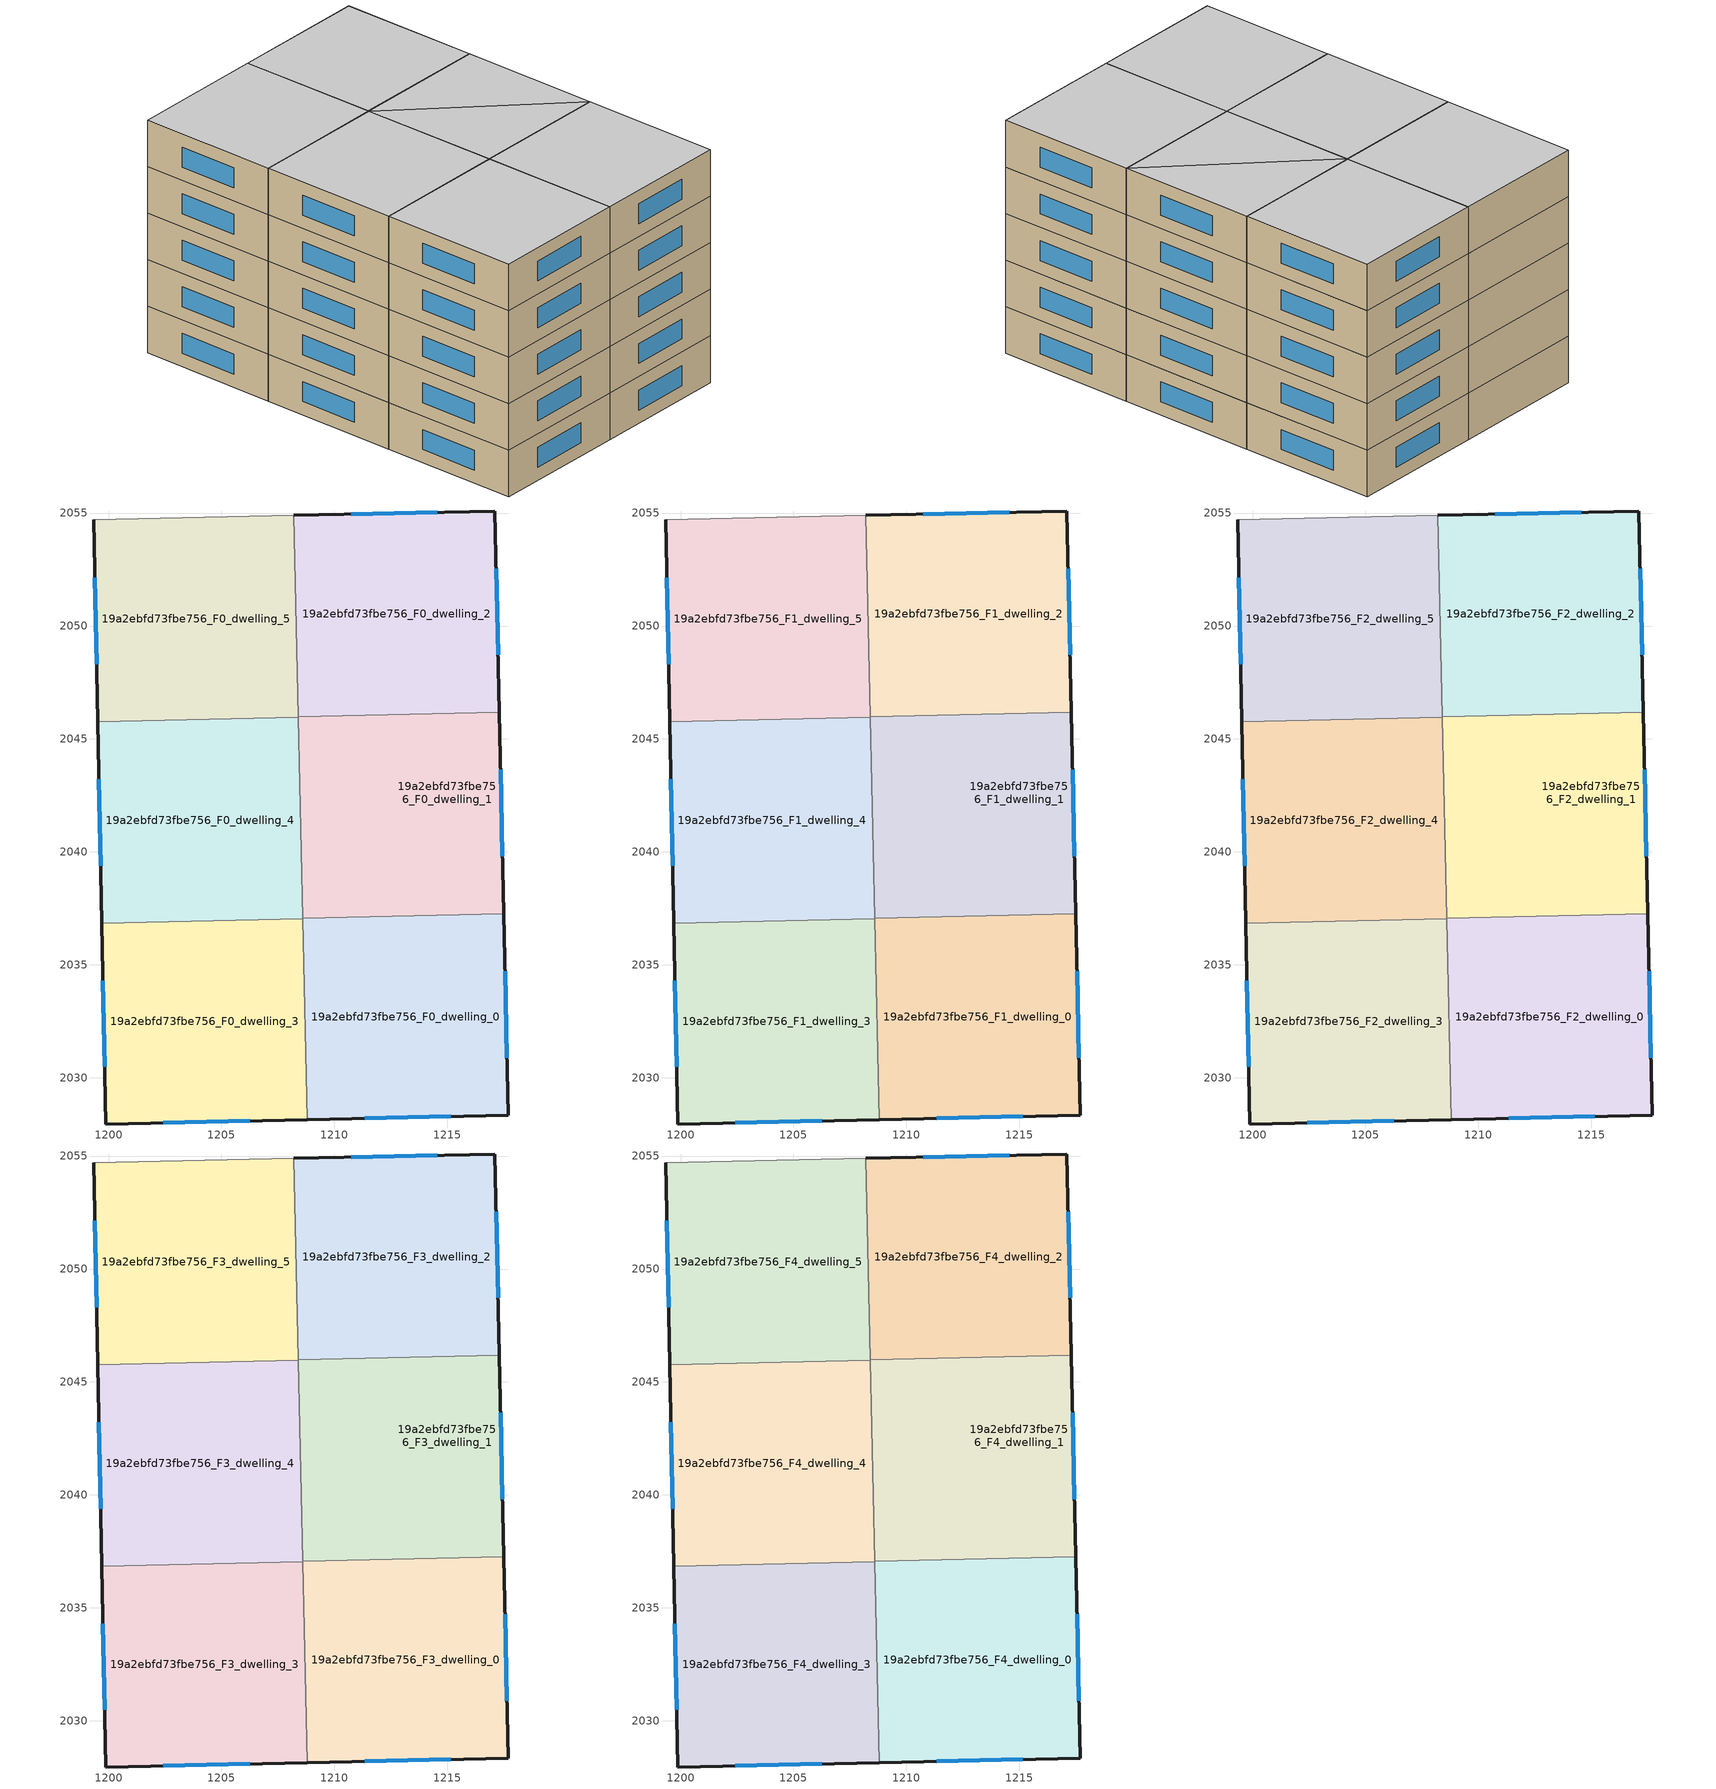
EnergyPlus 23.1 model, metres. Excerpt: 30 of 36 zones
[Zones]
19a2ebfd73fbe756_F0_dwelling_0
 floor ground (EU_floor_Construction): 1217.49,2037.27 1217.69,2028.35 1208.8,2028.16 1208.6,2037.07 z0
 wall outside (EU_wall_Construction): 1208.8,2028.16 1217.69,2028.35 1217.49,2037.27 z0:3
 wall to 19a2ebfd73fbe756_F0_dwelling_1 (EU_wall_Construction): 1217.49,2037.27 1208.6,2037.07 z0:3
 wall to 19a2ebfd73fbe756_F0_dwelling_3 (EU_wall_Construction): 1208.6,2037.05 1208.8,2028.16 z0:3
 wall to 19a2ebfd73fbe756_F0_dwelling_4 (EU_wall_Construction): 1208.6,2037.07 1208.6,2037.05 z0:3
 window (EU_Window_Construction): 1217.64,2030.9 1217.55,2034.72 / 1211.34,2028.21 1215.15,2028.3 z0.86:2.14
19a2ebfd73fbe756_F0_dwelling_1
 floor ground (EU_floor_Construction): 1217.49,2037.27 1208.6,2037.07 1208.41,2045.96 z0; 1217.3,2046.18 1217.49,2037.27 1208.41,2045.96 1208.41,2045.98 z0
 wall outside (EU_wall_Construction): 1217.49,2037.27 1217.3,2046.18 z0:3
 wall to 19a2ebfd73fbe756_F0_dwelling_2 (EU_wall_Construction): 1217.3,2046.18 1208.4,2045.98 z0:3
 wall to 19a2ebfd73fbe756_F0_dwelling_4 (EU_wall_Construction): 1208.41,2045.96 1208.6,2037.07 z0:3
 wall to 19a2ebfd73fbe756_F0_dwelling_5 (EU_wall_Construction): 1208.41,2045.98 1208.41,2045.96 z0:3
 window (EU_Window_Construction): 1217.44,2039.81 1217.35,2043.63 z0.86:2.14
19a2ebfd73fbe756_F0_dwelling_2
 floor ground (EU_floor_Construction): 1217.1,2055.09 1217.3,2046.18 1208.41,2045.98 1208.21,2054.89 z0
 wall outside (EU_wall_Construction): 1217.3,2046.18 1217.1,2055.09 1208.21,2054.89 z0:3
 wall to 19a2ebfd73fbe756_F0_dwelling_5 (EU_wall_Construction): 1208.21,2054.89 1208.41,2045.98 z0:3
 window (EU_Window_Construction): 1214.56,2055.03 1210.75,2054.95 / 1217.24,2048.72 1217.15,2052.54 z0.86:2.14
19a2ebfd73fbe756_F0_dwelling_3
 floor ground (EU_floor_Construction): 1208.6,2037.05 1208.8,2028.16 1199.88,2027.96 1199.7,2036.85 z0
 wall outside (EU_wall_Construction): 1199.7,2036.85 1199.88,2027.96 1208.8,2028.16 z0:3
 wall to 19a2ebfd73fbe756_F0_dwelling_4 (EU_wall_Construction): 1208.6,2037.05 1199.7,2036.85 z0:3
 window (EU_Window_Construction): 1202.43,2028.01 1206.25,2028.1 / 1199.75,2034.31 1199.83,2030.5 z0.86:2.14
19a2ebfd73fbe756_F0_dwelling_4
 floor ground (EU_floor_Construction): 1208.41,2045.96 1208.6,2037.05 1199.7,2036.85 1199.52,2045.76 z0
 wall outside (EU_wall_Construction): 1199.52,2045.76 1199.7,2036.85 z0:3
 wall to 19a2ebfd73fbe756_F0_dwelling_5 (EU_wall_Construction): 1208.41,2045.96 1199.52,2045.76 z0:3
 window (EU_Window_Construction): 1199.57,2043.22 1199.65,2039.4 z0.86:2.14
19a2ebfd73fbe756_F0_dwelling_5
 floor ground (EU_floor_Construction): 1208.4,2045.98 1208.41,2045.96 1199.52,2045.76 z0; 1208.21,2054.89 1208.4,2045.98 1199.52,2045.76 1199.35,2054.7 z0
 wall outside (EU_wall_Construction): 1199.35,2054.7 1199.52,2045.76 z0:3
 wall adiabatic (EU_wall_Construction): 1208.21,2054.89 1199.35,2054.7 z0:3
 window (EU_Window_Construction): 1199.4,2052.14 1199.47,2048.32 z0.86:2.14
19a2ebfd73fbe756_F1_dwelling_0
 floor to 19a2ebfd73fbe756_F0_dwelling_0 (EU_floor_Construction): 1217.49,2037.27 1217.69,2028.35 1208.8,2028.16 1208.6,2037.07 z3
 wall outside (EU_wall_Construction): 1208.8,2028.16 1217.69,2028.35 1217.49,2037.27 z3:6
 wall to 19a2ebfd73fbe756_F1_dwelling_1 (EU_wall_Construction): 1217.49,2037.27 1208.6,2037.07 z3:6
 wall to 19a2ebfd73fbe756_F1_dwelling_3 (EU_wall_Construction): 1208.6,2037.05 1208.8,2028.16 z3:6
 wall to 19a2ebfd73fbe756_F1_dwelling_4 (EU_wall_Construction): 1208.6,2037.07 1208.6,2037.05 z3:6
 window (EU_Window_Construction): 1217.64,2030.9 1217.55,2034.72 / 1211.34,2028.21 1215.15,2028.3 z3.86:5.14
19a2ebfd73fbe756_F1_dwelling_1
 floor to 19a2ebfd73fbe756_F0_dwelling_1 (EU_floor_Construction): 1217.3,2046.18 1217.49,2037.27 1208.41,2045.96 z3; 1217.3,2046.18 1208.41,2045.96 1208.41,2045.98 z3; 1217.49,2037.27 1208.6,2037.07 1208.41,2045.96 z3
 wall outside (EU_wall_Construction): 1217.49,2037.27 1217.3,2046.18 z3:6
 wall to 19a2ebfd73fbe756_F1_dwelling_2 (EU_wall_Construction): 1217.3,2046.18 1208.4,2045.98 z3:6
 wall to 19a2ebfd73fbe756_F1_dwelling_4 (EU_wall_Construction): 1208.41,2045.96 1208.6,2037.07 z3:6
 wall to 19a2ebfd73fbe756_F1_dwelling_5 (EU_wall_Construction): 1208.41,2045.98 1208.41,2045.96 z3:6
 window (EU_Window_Construction): 1217.44,2039.81 1217.35,2043.63 z3.86:5.14
19a2ebfd73fbe756_F1_dwelling_2
 floor to 19a2ebfd73fbe756_F0_dwelling_2 (EU_floor_Construction): 1217.1,2055.09 1217.3,2046.18 1208.41,2045.98 1208.21,2054.89 z3
 wall outside (EU_wall_Construction): 1217.3,2046.18 1217.1,2055.09 1208.21,2054.89 z3:6
 wall to 19a2ebfd73fbe756_F1_dwelling_5 (EU_wall_Construction): 1208.21,2054.89 1208.41,2045.98 z3:6
 window (EU_Window_Construction): 1214.56,2055.03 1210.75,2054.95 / 1217.24,2048.72 1217.15,2052.54 z3.86:5.14
19a2ebfd73fbe756_F1_dwelling_3
 floor to 19a2ebfd73fbe756_F0_dwelling_3 (EU_floor_Construction): 1208.6,2037.05 1208.8,2028.16 1199.88,2027.96 1199.7,2036.85 z3
 wall outside (EU_wall_Construction): 1199.7,2036.85 1199.88,2027.96 1208.8,2028.16 z3:6
 wall to 19a2ebfd73fbe756_F1_dwelling_4 (EU_wall_Construction): 1208.6,2037.05 1199.7,2036.85 z3:6
 window (EU_Window_Construction): 1202.43,2028.01 1206.25,2028.1 / 1199.75,2034.31 1199.83,2030.5 z3.86:5.14
19a2ebfd73fbe756_F1_dwelling_4
 floor to 19a2ebfd73fbe756_F0_dwelling_4 (EU_floor_Construction): 1208.41,2045.96 1208.6,2037.05 1199.7,2036.85 1199.52,2045.76 z3
 wall outside (EU_wall_Construction): 1199.52,2045.76 1199.7,2036.85 z3:6
 wall to 19a2ebfd73fbe756_F1_dwelling_5 (EU_wall_Construction): 1208.41,2045.96 1199.52,2045.76 z3:6
 window (EU_Window_Construction): 1199.57,2043.22 1199.65,2039.4 z3.86:5.14
19a2ebfd73fbe756_F1_dwelling_5
 floor to 19a2ebfd73fbe756_F0_dwelling_5 (EU_floor_Construction): 1208.21,2054.89 1208.4,2045.98 1199.52,2045.76 1199.35,2054.7 z3; 1208.4,2045.98 1208.41,2045.96 1199.52,2045.76 z3
 wall outside (EU_wall_Construction): 1199.35,2054.7 1199.52,2045.76 z3:6
 wall adiabatic (EU_wall_Construction): 1208.21,2054.89 1199.35,2054.7 z3:6
 window (EU_Window_Construction): 1199.4,2052.14 1199.47,2048.32 z3.86:5.14
19a2ebfd73fbe756_F2_dwelling_0
 floor to 19a2ebfd73fbe756_F1_dwelling_0 (EU_floor_Construction): 1217.49,2037.27 1217.69,2028.35 1208.8,2028.16 1208.6,2037.07 z6
 wall outside (EU_wall_Construction): 1208.8,2028.16 1217.69,2028.35 1217.49,2037.27 z6:9
 wall to 19a2ebfd73fbe756_F2_dwelling_1 (EU_wall_Construction): 1217.49,2037.27 1208.6,2037.07 z6:9
 wall to 19a2ebfd73fbe756_F2_dwelling_3 (EU_wall_Construction): 1208.6,2037.05 1208.8,2028.16 z6:9
 wall to 19a2ebfd73fbe756_F2_dwelling_4 (EU_wall_Construction): 1208.6,2037.07 1208.6,2037.05 z6:9
 window (EU_Window_Construction): 1217.64,2030.9 1217.55,2034.72 / 1211.34,2028.21 1215.15,2028.3 z6.86:8.14
19a2ebfd73fbe756_F2_dwelling_1
 floor to 19a2ebfd73fbe756_F1_dwelling_1 (EU_floor_Construction): 1217.3,2046.18 1217.49,2037.27 1208.41,2045.96 z6; 1217.3,2046.18 1208.41,2045.96 1208.41,2045.98 z6; 1217.49,2037.27 1208.6,2037.07 1208.41,2045.96 z6
 wall outside (EU_wall_Construction): 1217.49,2037.27 1217.3,2046.18 z6:9
 wall to 19a2ebfd73fbe756_F2_dwelling_2 (EU_wall_Construction): 1217.3,2046.18 1208.4,2045.98 z6:9
 wall to 19a2ebfd73fbe756_F2_dwelling_4 (EU_wall_Construction): 1208.41,2045.96 1208.6,2037.07 z6:9
 wall to 19a2ebfd73fbe756_F2_dwelling_5 (EU_wall_Construction): 1208.41,2045.98 1208.41,2045.96 z6:9
 window (EU_Window_Construction): 1217.44,2039.81 1217.35,2043.63 z6.86:8.14
19a2ebfd73fbe756_F2_dwelling_2
 floor to 19a2ebfd73fbe756_F1_dwelling_2 (EU_floor_Construction): 1217.1,2055.09 1217.3,2046.18 1208.41,2045.98 1208.21,2054.89 z6
 wall outside (EU_wall_Construction): 1217.3,2046.18 1217.1,2055.09 1208.21,2054.89 z6:9
 wall to 19a2ebfd73fbe756_F2_dwelling_5 (EU_wall_Construction): 1208.21,2054.89 1208.41,2045.98 z6:9
 window (EU_Window_Construction): 1214.56,2055.03 1210.75,2054.95 / 1217.24,2048.72 1217.15,2052.54 z6.86:8.14
19a2ebfd73fbe756_F2_dwelling_3
 floor to 19a2ebfd73fbe756_F1_dwelling_3 (EU_floor_Construction): 1208.6,2037.05 1208.8,2028.16 1199.88,2027.96 1199.7,2036.85 z6
 wall outside (EU_wall_Construction): 1199.7,2036.85 1199.88,2027.96 1208.8,2028.16 z6:9
 wall to 19a2ebfd73fbe756_F2_dwelling_4 (EU_wall_Construction): 1208.6,2037.05 1199.7,2036.85 z6:9
 window (EU_Window_Construction): 1202.43,2028.01 1206.25,2028.1 / 1199.75,2034.31 1199.83,2030.5 z6.86:8.14
19a2ebfd73fbe756_F2_dwelling_4
 floor to 19a2ebfd73fbe756_F1_dwelling_4 (EU_floor_Construction): 1208.41,2045.96 1208.6,2037.05 1199.7,2036.85 1199.52,2045.76 z6
 wall outside (EU_wall_Construction): 1199.52,2045.76 1199.7,2036.85 z6:9
 wall to 19a2ebfd73fbe756_F2_dwelling_5 (EU_wall_Construction): 1208.41,2045.96 1199.52,2045.76 z6:9
 window (EU_Window_Construction): 1199.57,2043.22 1199.65,2039.4 z6.86:8.14
19a2ebfd73fbe756_F2_dwelling_5
 floor to 19a2ebfd73fbe756_F1_dwelling_5 (EU_floor_Construction): 1208.21,2054.89 1208.4,2045.98 1199.52,2045.76 1199.35,2054.7 z6; 1208.4,2045.98 1208.41,2045.96 1199.52,2045.76 z6
 wall outside (EU_wall_Construction): 1199.35,2054.7 1199.52,2045.76 z6:9
 wall adiabatic (EU_wall_Construction): 1208.21,2054.89 1199.35,2054.7 z6:9
 window (EU_Window_Construction): 1199.4,2052.14 1199.47,2048.32 z6.86:8.14
19a2ebfd73fbe756_F3_dwelling_0
 floor to 19a2ebfd73fbe756_F2_dwelling_0 (EU_floor_Construction): 1217.49,2037.27 1217.69,2028.35 1208.8,2028.16 1208.6,2037.07 z9
 wall outside (EU_wall_Construction): 1208.8,2028.16 1217.69,2028.35 1217.49,2037.27 z9:12
 wall to 19a2ebfd73fbe756_F3_dwelling_1 (EU_wall_Construction): 1217.49,2037.27 1208.6,2037.07 z9:12
 wall to 19a2ebfd73fbe756_F3_dwelling_3 (EU_wall_Construction): 1208.6,2037.05 1208.8,2028.16 z9:12
 wall to 19a2ebfd73fbe756_F3_dwelling_4 (EU_wall_Construction): 1208.6,2037.07 1208.6,2037.05 z9:12
 window (EU_Window_Construction): 1217.64,2030.9 1217.55,2034.72 / 1211.34,2028.21 1215.15,2028.3 z9.86:11.14
19a2ebfd73fbe756_F3_dwelling_1
 floor to 19a2ebfd73fbe756_F2_dwelling_1 (EU_floor_Construction): 1217.3,2046.18 1217.49,2037.27 1208.41,2045.96 z9; 1217.3,2046.18 1208.41,2045.96 1208.41,2045.98 z9; 1217.49,2037.27 1208.6,2037.07 1208.41,2045.96 z9
 wall outside (EU_wall_Construction): 1217.49,2037.27 1217.3,2046.18 z9:12
 wall to 19a2ebfd73fbe756_F3_dwelling_2 (EU_wall_Construction): 1217.3,2046.18 1208.4,2045.98 z9:12
 wall to 19a2ebfd73fbe756_F3_dwelling_4 (EU_wall_Construction): 1208.41,2045.96 1208.6,2037.07 z9:12
 wall to 19a2ebfd73fbe756_F3_dwelling_5 (EU_wall_Construction): 1208.41,2045.98 1208.41,2045.96 z9:12
 window (EU_Window_Construction): 1217.44,2039.81 1217.35,2043.63 z9.86:11.14
19a2ebfd73fbe756_F3_dwelling_2
 floor to 19a2ebfd73fbe756_F2_dwelling_2 (EU_floor_Construction): 1217.1,2055.09 1217.3,2046.18 1208.41,2045.98 1208.21,2054.89 z9
 wall outside (EU_wall_Construction): 1217.3,2046.18 1217.1,2055.09 1208.21,2054.89 z9:12
 wall to 19a2ebfd73fbe756_F3_dwelling_5 (EU_wall_Construction): 1208.21,2054.89 1208.41,2045.98 z9:12
 window (EU_Window_Construction): 1214.56,2055.03 1210.75,2054.95 / 1217.24,2048.72 1217.15,2052.54 z9.86:11.14
19a2ebfd73fbe756_F3_dwelling_3
 floor to 19a2ebfd73fbe756_F2_dwelling_3 (EU_floor_Construction): 1208.6,2037.05 1208.8,2028.16 1199.88,2027.96 1199.7,2036.85 z9
 wall outside (EU_wall_Construction): 1199.7,2036.85 1199.88,2027.96 1208.8,2028.16 z9:12
 wall to 19a2ebfd73fbe756_F3_dwelling_4 (EU_wall_Construction): 1208.6,2037.05 1199.7,2036.85 z9:12
 window (EU_Window_Construction): 1202.43,2028.01 1206.25,2028.1 / 1199.75,2034.31 1199.83,2030.5 z9.86:11.14
19a2ebfd73fbe756_F3_dwelling_4
 floor to 19a2ebfd73fbe756_F2_dwelling_4 (EU_floor_Construction): 1208.41,2045.96 1208.6,2037.05 1199.7,2036.85 1199.52,2045.76 z9
 wall outside (EU_wall_Construction): 1199.52,2045.76 1199.7,2036.85 z9:12
 wall to 19a2ebfd73fbe756_F3_dwelling_5 (EU_wall_Construction): 1208.41,2045.96 1199.52,2045.76 z9:12
 window (EU_Window_Construction): 1199.57,2043.22 1199.65,2039.4 z9.86:11.14
19a2ebfd73fbe756_F3_dwelling_5
 floor to 19a2ebfd73fbe756_F2_dwelling_5 (EU_floor_Construction): 1208.21,2054.89 1208.4,2045.98 1199.52,2045.76 1199.35,2054.7 z9; 1208.4,2045.98 1208.41,2045.96 1199.52,2045.76 z9
 wall outside (EU_wall_Construction): 1199.35,2054.7 1199.52,2045.76 z9:12
 wall adiabatic (EU_wall_Construction): 1208.21,2054.89 1199.35,2054.7 z9:12
 window (EU_Window_Construction): 1199.4,2052.14 1199.47,2048.32 z9.86:11.14
19a2ebfd73fbe756_F4_dwelling_0
 floor to 19a2ebfd73fbe756_F3_dwelling_0 (EU_floor_Construction): 1217.49,2037.27 1217.69,2028.35 1208.8,2028.16 1208.6,2037.07 z12
 wall outside (EU_wall_Construction): 1208.8,2028.16 1217.69,2028.35 1217.49,2037.27 z12:15
 wall to 19a2ebfd73fbe756_F4_dwelling_1 (EU_wall_Construction): 1217.49,2037.27 1208.6,2037.07 z12:15
 wall to 19a2ebfd73fbe756_F4_dwelling_3 (EU_wall_Construction): 1208.6,2037.05 1208.8,2028.16 z12:15
 wall to 19a2ebfd73fbe756_F4_dwelling_4 (EU_wall_Construction): 1208.6,2037.07 1208.6,2037.05 z12:15
 window (EU_Window_Construction): 1217.64,2030.9 1217.55,2034.72 / 1211.34,2028.21 1215.15,2028.3 z12.86:14.14
 ceiling to 19a2ebfd73fbe756_F5_dwelling_0 (EU_floor_Construction): 1217.69,2028.35 1217.49,2037.27 1208.6,2037.07 1208.8,2028.16 z15
19a2ebfd73fbe756_F4_dwelling_1
 floor to 19a2ebfd73fbe756_F3_dwelling_1 (EU_floor_Construction): 1217.3,2046.18 1217.49,2037.27 1208.41,2045.96 z12; 1217.3,2046.18 1208.41,2045.96 1208.41,2045.98 z12; 1217.49,2037.27 1208.6,2037.07 1208.41,2045.96 z12
 wall outside (EU_wall_Construction): 1217.49,2037.27 1217.3,2046.18 z12:15
 wall to 19a2ebfd73fbe756_F4_dwelling_2 (EU_wall_Construction): 1217.3,2046.18 1208.4,2045.98 z12:15
 wall to 19a2ebfd73fbe756_F4_dwelling_4 (EU_wall_Construction): 1208.41,2045.96 1208.6,2037.07 z12:15
 wall to 19a2ebfd73fbe756_F4_dwelling_5 (EU_wall_Construction): 1208.41,2045.98 1208.41,2045.96 z12:15
 window (EU_Window_Construction): 1217.44,2039.81 1217.35,2043.63 z12.86:14.14
 ceiling to 19a2ebfd73fbe756_F5_dwelling_1 (EU_floor_Construction): 1217.49,2037.27 1217.3,2046.18 1208.41,2045.96 z15; 1217.3,2046.18 1208.41,2045.98 1208.41,2045.96 z15; 1217.49,2037.27 1208.41,2045.96 1208.6,2037.07 z15
19a2ebfd73fbe756_F4_dwelling_2
 floor to 19a2ebfd73fbe756_F3_dwelling_2 (EU_floor_Construction): 1217.1,2055.09 1217.3,2046.18 1208.41,2045.98 1208.21,2054.89 z12
 wall outside (EU_wall_Construction): 1217.3,2046.18 1217.1,2055.09 1208.21,2054.89 z12:15
 wall to 19a2ebfd73fbe756_F4_dwelling_5 (EU_wall_Construction): 1208.21,2054.89 1208.41,2045.98 z12:15
 window (EU_Window_Construction): 1214.56,2055.03 1210.75,2054.95 / 1217.24,2048.72 1217.15,2052.54 z12.86:14.14
 ceiling to 19a2ebfd73fbe756_F5_dwelling_2 (EU_floor_Construction): 1217.3,2046.18 1217.1,2055.09 1208.21,2054.89 1208.41,2045.98 z15
19a2ebfd73fbe756_F4_dwelling_3
 floor to 19a2ebfd73fbe756_F3_dwelling_3 (EU_floor_Construction): 1208.6,2037.05 1208.8,2028.16 1199.88,2027.96 1199.7,2036.85 z12
 wall outside (EU_wall_Construction): 1199.7,2036.85 1199.88,2027.96 1208.8,2028.16 z12:15
 wall to 19a2ebfd73fbe756_F4_dwelling_4 (EU_wall_Construction): 1208.6,2037.05 1199.7,2036.85 z12:15
 window (EU_Window_Construction): 1202.43,2028.01 1206.25,2028.1 / 1199.75,2034.31 1199.83,2030.5 z12.86:14.14
 ceiling to 19a2ebfd73fbe756_F5_dwelling_3 (EU_floor_Construction): 1208.8,2028.16 1208.6,2037.05 1199.7,2036.85 1199.88,2027.96 z15
19a2ebfd73fbe756_F4_dwelling_4
 floor to 19a2ebfd73fbe756_F3_dwelling_4 (EU_floor_Construction): 1208.41,2045.96 1208.6,2037.05 1199.7,2036.85 1199.52,2045.76 z12
 wall outside (EU_wall_Construction): 1199.52,2045.76 1199.7,2036.85 z12:15
 wall to 19a2ebfd73fbe756_F4_dwelling_5 (EU_wall_Construction): 1208.41,2045.96 1199.52,2045.76 z12:15
 window (EU_Window_Construction): 1199.57,2043.22 1199.65,2039.4 z12.86:14.14
 ceiling to 19a2ebfd73fbe756_F5_dwelling_4 (EU_floor_Construction): 1208.6,2037.05 1208.41,2045.96 1199.52,2045.76 1199.7,2036.85 z15
19a2ebfd73fbe756_F4_dwelling_5
 floor to 19a2ebfd73fbe756_F3_dwelling_5 (EU_floor_Construction): 1208.21,2054.89 1208.4,2045.98 1199.52,2045.76 1199.35,2054.7 z12; 1208.4,2045.98 1208.41,2045.96 1199.52,2045.76 z12
 wall outside (EU_wall_Construction): 1199.35,2054.7 1199.52,2045.76 z12:15
 wall adiabatic (EU_wall_Construction): 1208.21,2054.89 1199.35,2054.7 z12:15
 window (EU_Window_Construction): 1199.4,2052.14 1199.47,2048.32 z12.86:14.14
 ceiling to 19a2ebfd73fbe756_F5_dwelling_5 (EU_floor_Construction): 1208.4,2045.98 1208.21,2054.89 1199.35,2054.7 1199.52,2045.76 z15; 1208.41,2045.96 1208.4,2045.98 1199.52,2045.76 z15
[Building]
EU S2 Campaign: North Axis=0; Terrain=City; Solar Distribution=FullExterior
[Site:Location]
Helsinki-Vantaa.AP: Latitude=60.317; Longitude=24.963; Time Zone=2; Elevation=54.6
[SizingPeriod:WeatherFileDays]
AnnualSizingPeriod: Begin Month=1; Begin Day of Month=1; End Month=12; End Day of Month=31; Day of Week for Start Day=Monday; Use Weather File Daylight Saving Period=No; Use Weather File Rain and Snow Indicators=No
[MATERIAL]
EU_InternalMass_Material: Roughness=MediumRough; Thickness=0.1; Conductivity=1; Density=1800; Specific Heat=900; Thermal Absorptance=0.9; Solar Absorptance=0.7; Visible Absorptance=0.7
[MATERIAL:NOMASS] Roughness=MediumRough; Thermal Absorptance=0.9; Solar Absorptance=0.7; Visible Absorptance=0.7
Name | Thermal Resistance
EU_wall_NoMass | 1.10183
EU_floor_NoMass | 1.70606
[WINDOWMATERIAL:SIMPLEGLAZINGSYSTEM]
EU_Window_SimpleGlazing: UFactor=3.11035; Solar Heat Gain Coefficient=0.8; Visible Transmittance=0.8
[CONSTRUCTION]
EU_wall_Construction: EU_wall_NoMass
EU_floor_Construction: EU_floor_NoMass
EU_Window_Construction: EU_Window_SimpleGlazing
EU_InternalMass_Construction: EU_InternalMass_Material
[ZONE] Type=1; Multiplier=1; Ceiling Height=autocalculate; Floor Area=autocalculate; Part of Total Floor Area=Yes
Name | Volume
19a2ebfd73fbe756_F0_dwelling_0; 19a2ebfd73fbe756_F1_dwelling_0; 19a2ebfd73fbe756_F2_dwelling_0; 19a2ebfd73fbe756_F3_dwelling_0; 19a2ebfd73fbe756_F4_dwelling_0; 19a2ebfd73fbe756_F0_dwelling_4; 19a2ebfd73fbe756_F1_dwelling_4; 19a2ebfd73fbe756_F2_dwelling_4; 19a2ebfd73fbe756_F3_dwelling_4; 19a2ebfd73fbe756_F4_dwelling_4 | 237.853
19a2ebfd73fbe756_F0_dwelling_1; 19a2ebfd73fbe756_F1_dwelling_1; 19a2ebfd73fbe756_F2_dwelling_1; 19a2ebfd73fbe756_F3_dwelling_1; 19a2ebfd73fbe756_F4_dwelling_1 | 237.833
19a2ebfd73fbe756_F0_dwelling_2; 19a2ebfd73fbe756_F1_dwelling_2; 19a2ebfd73fbe756_F2_dwelling_2; 19a2ebfd73fbe756_F3_dwelling_2; 19a2ebfd73fbe756_F4_dwelling_2 | 237.82
19a2ebfd73fbe756_F0_dwelling_3; 19a2ebfd73fbe756_F1_dwelling_3; 19a2ebfd73fbe756_F2_dwelling_3; 19a2ebfd73fbe756_F3_dwelling_3; 19a2ebfd73fbe756_F4_dwelling_3 | 237.847
19a2ebfd73fbe756_F0_dwelling_5; 19a2ebfd73fbe756_F1_dwelling_5; 19a2ebfd73fbe756_F2_dwelling_5; 19a2ebfd73fbe756_F3_dwelling_5; 19a2ebfd73fbe756_F4_dwelling_5 | 237.852
[INTERNALMASS] Construction=EU_InternalMass_Construction
Name | Zone or ZoneList | Surface Area
19a2ebfd73fbe756_F0_dwelling_0_EU_InternalMass | 19a2ebfd73fbe756_F0_dwelling_0 | 79.2845
19a2ebfd73fbe756_F0_dwelling_1_EU_InternalMass | 19a2ebfd73fbe756_F0_dwelling_1 | 79.2801
19a2ebfd73fbe756_F0_dwelling_2_EU_InternalMass | 19a2ebfd73fbe756_F0_dwelling_2 | 79.2756
19a2ebfd73fbe756_F0_dwelling_3_EU_InternalMass | 19a2ebfd73fbe756_F0_dwelling_3 | 79.2825
19a2ebfd73fbe756_F0_dwelling_4_EU_InternalMass | 19a2ebfd73fbe756_F0_dwelling_4 | 79.2869
19a2ebfd73fbe756_F0_dwelling_5_EU_InternalMass | 19a2ebfd73fbe756_F0_dwelling_5 | 79.286
19a2ebfd73fbe756_F1_dwelling_0_EU_InternalMass | 19a2ebfd73fbe756_F1_dwelling_0 | 79.2845
19a2ebfd73fbe756_F1_dwelling_1_EU_InternalMass | 19a2ebfd73fbe756_F1_dwelling_1 | 79.2801
19a2ebfd73fbe756_F1_dwelling_2_EU_InternalMass | 19a2ebfd73fbe756_F1_dwelling_2 | 79.2756
19a2ebfd73fbe756_F1_dwelling_3_EU_InternalMass | 19a2ebfd73fbe756_F1_dwelling_3 | 79.2825
19a2ebfd73fbe756_F1_dwelling_4_EU_InternalMass | 19a2ebfd73fbe756_F1_dwelling_4 | 79.2869
19a2ebfd73fbe756_F1_dwelling_5_EU_InternalMass | 19a2ebfd73fbe756_F1_dwelling_5 | 79.286
19a2ebfd73fbe756_F2_dwelling_0_EU_InternalMass | 19a2ebfd73fbe756_F2_dwelling_0 | 79.2845
19a2ebfd73fbe756_F2_dwelling_1_EU_InternalMass | 19a2ebfd73fbe756_F2_dwelling_1 | 79.2801
19a2ebfd73fbe756_F2_dwelling_2_EU_InternalMass | 19a2ebfd73fbe756_F2_dwelling_2 | 79.2756
19a2ebfd73fbe756_F2_dwelling_3_EU_InternalMass | 19a2ebfd73fbe756_F2_dwelling_3 | 79.2825
19a2ebfd73fbe756_F2_dwelling_4_EU_InternalMass | 19a2ebfd73fbe756_F2_dwelling_4 | 79.2869
19a2ebfd73fbe756_F2_dwelling_5_EU_InternalMass | 19a2ebfd73fbe756_F2_dwelling_5 | 79.286
19a2ebfd73fbe756_F3_dwelling_0_EU_InternalMass | 19a2ebfd73fbe756_F3_dwelling_0 | 79.2845
19a2ebfd73fbe756_F3_dwelling_1_EU_InternalMass | 19a2ebfd73fbe756_F3_dwelling_1 | 79.2801
19a2ebfd73fbe756_F3_dwelling_2_EU_InternalMass | 19a2ebfd73fbe756_F3_dwelling_2 | 79.2756
19a2ebfd73fbe756_F3_dwelling_3_EU_InternalMass | 19a2ebfd73fbe756_F3_dwelling_3 | 79.2825
19a2ebfd73fbe756_F3_dwelling_4_EU_InternalMass | 19a2ebfd73fbe756_F3_dwelling_4 | 79.2869
19a2ebfd73fbe756_F3_dwelling_5_EU_InternalMass | 19a2ebfd73fbe756_F3_dwelling_5 | 79.286
19a2ebfd73fbe756_F4_dwelling_0_EU_InternalMass | 19a2ebfd73fbe756_F4_dwelling_0 | 79.2845
19a2ebfd73fbe756_F4_dwelling_1_EU_InternalMass | 19a2ebfd73fbe756_F4_dwelling_1 | 79.2801
19a2ebfd73fbe756_F4_dwelling_2_EU_InternalMass | 19a2ebfd73fbe756_F4_dwelling_2 | 79.2756
19a2ebfd73fbe756_F4_dwelling_3_EU_InternalMass | 19a2ebfd73fbe756_F4_dwelling_3 | 79.2825
19a2ebfd73fbe756_F4_dwelling_4_EU_InternalMass | 19a2ebfd73fbe756_F4_dwelling_4 | 79.2869
19a2ebfd73fbe756_F4_dwelling_5_EU_InternalMass | 19a2ebfd73fbe756_F4_dwelling_5 | 79.286
[OTHEREQUIPMENT] Fuel Type=Electricity; Design Level Calculation Method=Watts/Area; Power per Zone Floor Area=1; Fraction Latent=0; Fraction Radiant=0; Fraction Lost=0; Carbon Dioxide Generation Rate=0; EndUse Subcategory=EU_Step8_InternalGains
Name | Zone or ZoneList or Space or SpaceList | Schedule
EU_Step8_InternalGain_19a2ebfd73fbe756_F0_dwelling_0_f000 | 19a2ebfd73fbe756_F0_dwelling_0 | EU_Step8_GainSchedule_19a2ebfd73fbe756_F0_dwelling_0_f000
EU_Step8_InternalGain_19a2ebfd73fbe756_F0_dwelling_1_f000 | 19a2ebfd73fbe756_F0_dwelling_1 | EU_Step8_GainSchedule_19a2ebfd73fbe756_F0_dwelling_1_f000
EU_Step8_InternalGain_19a2ebfd73fbe756_F0_dwelling_2_f000 | 19a2ebfd73fbe756_F0_dwelling_2 | EU_Step8_GainSchedule_19a2ebfd73fbe756_F0_dwelling_2_f000
EU_Step8_InternalGain_19a2ebfd73fbe756_F0_dwelling_3_f000 | 19a2ebfd73fbe756_F0_dwelling_3 | EU_Step8_GainSchedule_19a2ebfd73fbe756_F0_dwelling_3_f000
EU_Step8_InternalGain_19a2ebfd73fbe756_F0_dwelling_4_f000 | 19a2ebfd73fbe756_F0_dwelling_4 | EU_Step8_GainSchedule_19a2ebfd73fbe756_F0_dwelling_4_f000
EU_Step8_InternalGain_19a2ebfd73fbe756_F0_dwelling_5_f000 | 19a2ebfd73fbe756_F0_dwelling_5 | EU_Step8_GainSchedule_19a2ebfd73fbe756_F0_dwelling_5_f000
EU_Step8_InternalGain_19a2ebfd73fbe756_F1_dwelling_0_f000 | 19a2ebfd73fbe756_F1_dwelling_0 | EU_Step8_GainSchedule_19a2ebfd73fbe756_F1_dwelling_0_f000
EU_Step8_InternalGain_19a2ebfd73fbe756_F1_dwelling_1_f000 | 19a2ebfd73fbe756_F1_dwelling_1 | EU_Step8_GainSchedule_19a2ebfd73fbe756_F1_dwelling_1_f000
EU_Step8_InternalGain_19a2ebfd73fbe756_F1_dwelling_2_f000 | 19a2ebfd73fbe756_F1_dwelling_2 | EU_Step8_GainSchedule_19a2ebfd73fbe756_F1_dwelling_2_f000
EU_Step8_InternalGain_19a2ebfd73fbe756_F1_dwelling_3_f000 | 19a2ebfd73fbe756_F1_dwelling_3 | EU_Step8_GainSchedule_19a2ebfd73fbe756_F1_dwelling_3_f000
EU_Step8_InternalGain_19a2ebfd73fbe756_F1_dwelling_4_f000 | 19a2ebfd73fbe756_F1_dwelling_4 | EU_Step8_GainSchedule_19a2ebfd73fbe756_F1_dwelling_4_f000
EU_Step8_InternalGain_19a2ebfd73fbe756_F1_dwelling_5_f000 | 19a2ebfd73fbe756_F1_dwelling_5 | EU_Step8_GainSchedule_19a2ebfd73fbe756_F1_dwelling_5_f000
EU_Step8_InternalGain_19a2ebfd73fbe756_F2_dwelling_0_f000 | 19a2ebfd73fbe756_F2_dwelling_0 | EU_Step8_GainSchedule_19a2ebfd73fbe756_F2_dwelling_0_f000
EU_Step8_InternalGain_19a2ebfd73fbe756_F2_dwelling_1_f000 | 19a2ebfd73fbe756_F2_dwelling_1 | EU_Step8_GainSchedule_19a2ebfd73fbe756_F2_dwelling_1_f000
EU_Step8_InternalGain_19a2ebfd73fbe756_F2_dwelling_2_f000 | 19a2ebfd73fbe756_F2_dwelling_2 | EU_Step8_GainSchedule_19a2ebfd73fbe756_F2_dwelling_2_f000
EU_Step8_InternalGain_19a2ebfd73fbe756_F2_dwelling_3_f000 | 19a2ebfd73fbe756_F2_dwelling_3 | EU_Step8_GainSchedule_19a2ebfd73fbe756_F2_dwelling_3_f000
EU_Step8_InternalGain_19a2ebfd73fbe756_F2_dwelling_4_f000 | 19a2ebfd73fbe756_F2_dwelling_4 | EU_Step8_GainSchedule_19a2ebfd73fbe756_F2_dwelling_4_f000
EU_Step8_InternalGain_19a2ebfd73fbe756_F2_dwelling_5_f000 | 19a2ebfd73fbe756_F2_dwelling_5 | EU_Step8_GainSchedule_19a2ebfd73fbe756_F2_dwelling_5_f000
EU_Step8_InternalGain_19a2ebfd73fbe756_F3_dwelling_0_f000 | 19a2ebfd73fbe756_F3_dwelling_0 | EU_Step8_GainSchedule_19a2ebfd73fbe756_F3_dwelling_0_f000
EU_Step8_InternalGain_19a2ebfd73fbe756_F3_dwelling_1_f000 | 19a2ebfd73fbe756_F3_dwelling_1 | EU_Step8_GainSchedule_19a2ebfd73fbe756_F3_dwelling_1_f000
EU_Step8_InternalGain_19a2ebfd73fbe756_F3_dwelling_2_f000 | 19a2ebfd73fbe756_F3_dwelling_2 | EU_Step8_GainSchedule_19a2ebfd73fbe756_F3_dwelling_2_f000
EU_Step8_InternalGain_19a2ebfd73fbe756_F3_dwelling_3_f000 | 19a2ebfd73fbe756_F3_dwelling_3 | EU_Step8_GainSchedule_19a2ebfd73fbe756_F3_dwelling_3_f000
EU_Step8_InternalGain_19a2ebfd73fbe756_F3_dwelling_4_f000 | 19a2ebfd73fbe756_F3_dwelling_4 | EU_Step8_GainSchedule_19a2ebfd73fbe756_F3_dwelling_4_f000
EU_Step8_InternalGain_19a2ebfd73fbe756_F3_dwelling_5_f000 | 19a2ebfd73fbe756_F3_dwelling_5 | EU_Step8_GainSchedule_19a2ebfd73fbe756_F3_dwelling_5_f000
EU_Step8_InternalGain_19a2ebfd73fbe756_F4_dwelling_0_f000 | 19a2ebfd73fbe756_F4_dwelling_0 | EU_Step8_GainSchedule_19a2ebfd73fbe756_F4_dwelling_0_f000
EU_Step8_InternalGain_19a2ebfd73fbe756_F4_dwelling_1_f000 | 19a2ebfd73fbe756_F4_dwelling_1 | EU_Step8_GainSchedule_19a2ebfd73fbe756_F4_dwelling_1_f000
EU_Step8_InternalGain_19a2ebfd73fbe756_F4_dwelling_2_f000 | 19a2ebfd73fbe756_F4_dwelling_2 | EU_Step8_GainSchedule_19a2ebfd73fbe756_F4_dwelling_2_f000
EU_Step8_InternalGain_19a2ebfd73fbe756_F4_dwelling_3_f000 | 19a2ebfd73fbe756_F4_dwelling_3 | EU_Step8_GainSchedule_19a2ebfd73fbe756_F4_dwelling_3_f000
EU_Step8_InternalGain_19a2ebfd73fbe756_F4_dwelling_4_f000 | 19a2ebfd73fbe756_F4_dwelling_4 | EU_Step8_GainSchedule_19a2ebfd73fbe756_F4_dwelling_4_f000
EU_Step8_InternalGain_19a2ebfd73fbe756_F4_dwelling_5_f000 | 19a2ebfd73fbe756_F4_dwelling_5 | EU_Step8_GainSchedule_19a2ebfd73fbe756_F4_dwelling_5_f000
[ZONEVENTILATION:DESIGNFLOWRATE] Schedule=EU_AlwaysOn; Design Flow Rate Calculation Method=AirChanges/Hour; Air Changes per Hour=0.756316; Ventilation Type=Natural; Fan Pressure Rise=0; Fan Total Efficiency=1; Constant Term Coefficient=1; Temperature Term Coefficient=0; Velocity Term Coefficient=0; Velocity Squared Term Coefficient=0; Minimum Indoor Temperature=-100; Maximum Indoor Temperature=100; Delta Temperature=-100; Minimum Outdoor Temperature=-100; Maximum Outdoor Temperature=100; Maximum Wind Speed=40
Name | Zone or ZoneList or Space or SpaceList
EU_ConstantAir_19a2ebfd73fbe756_F0_dwelling_0 | 19a2ebfd73fbe756_F0_dwelling_0
EU_ConstantAir_19a2ebfd73fbe756_F0_dwelling_1 | 19a2ebfd73fbe756_F0_dwelling_1
EU_ConstantAir_19a2ebfd73fbe756_F0_dwelling_2 | 19a2ebfd73fbe756_F0_dwelling_2
EU_ConstantAir_19a2ebfd73fbe756_F0_dwelling_3 | 19a2ebfd73fbe756_F0_dwelling_3
EU_ConstantAir_19a2ebfd73fbe756_F0_dwelling_4 | 19a2ebfd73fbe756_F0_dwelling_4
EU_ConstantAir_19a2ebfd73fbe756_F0_dwelling_5 | 19a2ebfd73fbe756_F0_dwelling_5
EU_ConstantAir_19a2ebfd73fbe756_F1_dwelling_0 | 19a2ebfd73fbe756_F1_dwelling_0
EU_ConstantAir_19a2ebfd73fbe756_F1_dwelling_1 | 19a2ebfd73fbe756_F1_dwelling_1
EU_ConstantAir_19a2ebfd73fbe756_F1_dwelling_2 | 19a2ebfd73fbe756_F1_dwelling_2
EU_ConstantAir_19a2ebfd73fbe756_F1_dwelling_3 | 19a2ebfd73fbe756_F1_dwelling_3
EU_ConstantAir_19a2ebfd73fbe756_F1_dwelling_4 | 19a2ebfd73fbe756_F1_dwelling_4
EU_ConstantAir_19a2ebfd73fbe756_F1_dwelling_5 | 19a2ebfd73fbe756_F1_dwelling_5
EU_ConstantAir_19a2ebfd73fbe756_F2_dwelling_0 | 19a2ebfd73fbe756_F2_dwelling_0
EU_ConstantAir_19a2ebfd73fbe756_F2_dwelling_1 | 19a2ebfd73fbe756_F2_dwelling_1
EU_ConstantAir_19a2ebfd73fbe756_F2_dwelling_2 | 19a2ebfd73fbe756_F2_dwelling_2
EU_ConstantAir_19a2ebfd73fbe756_F2_dwelling_3 | 19a2ebfd73fbe756_F2_dwelling_3
EU_ConstantAir_19a2ebfd73fbe756_F2_dwelling_4 | 19a2ebfd73fbe756_F2_dwelling_4
EU_ConstantAir_19a2ebfd73fbe756_F2_dwelling_5 | 19a2ebfd73fbe756_F2_dwelling_5
EU_ConstantAir_19a2ebfd73fbe756_F3_dwelling_0 | 19a2ebfd73fbe756_F3_dwelling_0
EU_ConstantAir_19a2ebfd73fbe756_F3_dwelling_1 | 19a2ebfd73fbe756_F3_dwelling_1
EU_ConstantAir_19a2ebfd73fbe756_F3_dwelling_2 | 19a2ebfd73fbe756_F3_dwelling_2
EU_ConstantAir_19a2ebfd73fbe756_F3_dwelling_3 | 19a2ebfd73fbe756_F3_dwelling_3
EU_ConstantAir_19a2ebfd73fbe756_F3_dwelling_4 | 19a2ebfd73fbe756_F3_dwelling_4
EU_ConstantAir_19a2ebfd73fbe756_F3_dwelling_5 | 19a2ebfd73fbe756_F3_dwelling_5
EU_ConstantAir_19a2ebfd73fbe756_F4_dwelling_0 | 19a2ebfd73fbe756_F4_dwelling_0
EU_ConstantAir_19a2ebfd73fbe756_F4_dwelling_1 | 19a2ebfd73fbe756_F4_dwelling_1
EU_ConstantAir_19a2ebfd73fbe756_F4_dwelling_2 | 19a2ebfd73fbe756_F4_dwelling_2
EU_ConstantAir_19a2ebfd73fbe756_F4_dwelling_3 | 19a2ebfd73fbe756_F4_dwelling_3
EU_ConstantAir_19a2ebfd73fbe756_F4_dwelling_4 | 19a2ebfd73fbe756_F4_dwelling_4
EU_ConstantAir_19a2ebfd73fbe756_F4_dwelling_5 | 19a2ebfd73fbe756_F4_dwelling_5
[HVACTEMPLATE:THERMOSTAT] Constant Heating Setpoint=20; Constant Cooling Setpoint=50
EU_HeatOnly_19a2ebfd73fbe756_F0_dwelling_0; EU_HeatOnly_19a2ebfd73fbe756_F0_dwelling_1; EU_HeatOnly_19a2ebfd73fbe756_F0_dwelling_2; EU_HeatOnly_19a2ebfd73fbe756_F0_dwelling_3; EU_HeatOnly_19a2ebfd73fbe756_F0_dwelling_4; EU_HeatOnly_19a2ebfd73fbe756_F0_dwelling_5; EU_HeatOnly_19a2ebfd73fbe756_F1_dwelling_0; EU_HeatOnly_19a2ebfd73fbe756_F1_dwelling_1; EU_HeatOnly_19a2ebfd73fbe756_F1_dwelling_2; EU_HeatOnly_19a2ebfd73fbe756_F1_dwelling_3; EU_HeatOnly_19a2ebfd73fbe756_F1_dwelling_4; EU_HeatOnly_19a2ebfd73fbe756_F1_dwelling_5; EU_HeatOnly_19a2ebfd73fbe756_F2_dwelling_0; EU_HeatOnly_19a2ebfd73fbe756_F2_dwelling_1; EU_HeatOnly_19a2ebfd73fbe756_F2_dwelling_2; EU_HeatOnly_19a2ebfd73fbe756_F2_dwelling_3; EU_HeatOnly_19a2ebfd73fbe756_F2_dwelling_4; EU_HeatOnly_19a2ebfd73fbe756_F2_dwelling_5; EU_HeatOnly_19a2ebfd73fbe756_F3_dwelling_0; EU_HeatOnly_19a2ebfd73fbe756_F3_dwelling_1; EU_HeatOnly_19a2ebfd73fbe756_F3_dwelling_2; EU_HeatOnly_19a2ebfd73fbe756_F3_dwelling_3; EU_HeatOnly_19a2ebfd73fbe756_F3_dwelling_4; EU_HeatOnly_19a2ebfd73fbe756_F3_dwelling_5; EU_HeatOnly_19a2ebfd73fbe756_F4_dwelling_0; EU_HeatOnly_19a2ebfd73fbe756_F4_dwelling_1; EU_HeatOnly_19a2ebfd73fbe756_F4_dwelling_2; EU_HeatOnly_19a2ebfd73fbe756_F4_dwelling_3; EU_HeatOnly_19a2ebfd73fbe756_F4_dwelling_4; EU_HeatOnly_19a2ebfd73fbe756_F4_dwelling_5; EU_HeatOnly_19a2ebfd73fbe756_F5_dwelling_0; EU_HeatOnly_19a2ebfd73fbe756_F5_dwelling_1; EU_HeatOnly_19a2ebfd73fbe756_F5_dwelling_2; EU_HeatOnly_19a2ebfd73fbe756_F5_dwelling_3; EU_HeatOnly_19a2ebfd73fbe756_F5_dwelling_4; EU_HeatOnly_19a2ebfd73fbe756_F5_dwelling_5
[HVACTEMPLATE:ZONE:IDEALLOADSAIRSYSTEM] System Availability Schedule=EU_AlwaysOn; Maximum Heating Supply Air Temperature=50; Minimum Cooling Supply Air Temperature=13; Maximum Heating Supply Air Humidity Ratio=0.0156; Minimum Cooling Supply Air Humidity Ratio=0.0077; Heating Limit=NoLimit; Cooling Limit=NoLimit; Heating Availability Schedule=EU_AlwaysOn; Cooling Availability Schedule=EU_CoolingOff; Dehumidification Control Type=ConstantSensibleHeatRatio; Cooling Sensible Heat Ratio=0.7; Dehumidification Setpoint=60; Humidification Control Type=None; Humidification Setpoint=30; Outdoor Air Method=None; Outdoor Air Flow Rate per Person=0.00944; Outdoor Air Flow Rate per Zone Floor Area=0; Outdoor Air Flow Rate per Zone=0; Demand Controlled Ventilation Type=None; Outdoor Air Economizer Type=NoEconomizer; Heat Recovery Type=None; Sensible Heat Recovery Effectiveness=0.7; Latent Heat Recovery Effectiveness=0.65
Name | Template Thermostat
19a2ebfd73fbe756_F0_dwelling_0 | EU_HeatOnly_19a2ebfd73fbe756_F0_dwelling_0
19a2ebfd73fbe756_F0_dwelling_1 | EU_HeatOnly_19a2ebfd73fbe756_F0_dwelling_1
19a2ebfd73fbe756_F0_dwelling_2 | EU_HeatOnly_19a2ebfd73fbe756_F0_dwelling_2
19a2ebfd73fbe756_F0_dwelling_3 | EU_HeatOnly_19a2ebfd73fbe756_F0_dwelling_3
19a2ebfd73fbe756_F0_dwelling_4 | EU_HeatOnly_19a2ebfd73fbe756_F0_dwelling_4
19a2ebfd73fbe756_F0_dwelling_5 | EU_HeatOnly_19a2ebfd73fbe756_F0_dwelling_5
19a2ebfd73fbe756_F1_dwelling_0 | EU_HeatOnly_19a2ebfd73fbe756_F1_dwelling_0
19a2ebfd73fbe756_F1_dwelling_1 | EU_HeatOnly_19a2ebfd73fbe756_F1_dwelling_1
19a2ebfd73fbe756_F1_dwelling_2 | EU_HeatOnly_19a2ebfd73fbe756_F1_dwelling_2
19a2ebfd73fbe756_F1_dwelling_3 | EU_HeatOnly_19a2ebfd73fbe756_F1_dwelling_3
19a2ebfd73fbe756_F1_dwelling_4 | EU_HeatOnly_19a2ebfd73fbe756_F1_dwelling_4
19a2ebfd73fbe756_F1_dwelling_5 | EU_HeatOnly_19a2ebfd73fbe756_F1_dwelling_5
19a2ebfd73fbe756_F2_dwelling_0 | EU_HeatOnly_19a2ebfd73fbe756_F2_dwelling_0
19a2ebfd73fbe756_F2_dwelling_1 | EU_HeatOnly_19a2ebfd73fbe756_F2_dwelling_1
19a2ebfd73fbe756_F2_dwelling_2 | EU_HeatOnly_19a2ebfd73fbe756_F2_dwelling_2
19a2ebfd73fbe756_F2_dwelling_3 | EU_HeatOnly_19a2ebfd73fbe756_F2_dwelling_3
19a2ebfd73fbe756_F2_dwelling_4 | EU_HeatOnly_19a2ebfd73fbe756_F2_dwelling_4
19a2ebfd73fbe756_F2_dwelling_5 | EU_HeatOnly_19a2ebfd73fbe756_F2_dwelling_5
19a2ebfd73fbe756_F3_dwelling_0 | EU_HeatOnly_19a2ebfd73fbe756_F3_dwelling_0
19a2ebfd73fbe756_F3_dwelling_1 | EU_HeatOnly_19a2ebfd73fbe756_F3_dwelling_1
19a2ebfd73fbe756_F3_dwelling_2 | EU_HeatOnly_19a2ebfd73fbe756_F3_dwelling_2
19a2ebfd73fbe756_F3_dwelling_3 | EU_HeatOnly_19a2ebfd73fbe756_F3_dwelling_3
19a2ebfd73fbe756_F3_dwelling_4 | EU_HeatOnly_19a2ebfd73fbe756_F3_dwelling_4
19a2ebfd73fbe756_F3_dwelling_5 | EU_HeatOnly_19a2ebfd73fbe756_F3_dwelling_5
19a2ebfd73fbe756_F4_dwelling_0 | EU_HeatOnly_19a2ebfd73fbe756_F4_dwelling_0
19a2ebfd73fbe756_F4_dwelling_1 | EU_HeatOnly_19a2ebfd73fbe756_F4_dwelling_1
19a2ebfd73fbe756_F4_dwelling_2 | EU_HeatOnly_19a2ebfd73fbe756_F4_dwelling_2
19a2ebfd73fbe756_F4_dwelling_3 | EU_HeatOnly_19a2ebfd73fbe756_F4_dwelling_3
19a2ebfd73fbe756_F4_dwelling_4 | EU_HeatOnly_19a2ebfd73fbe756_F4_dwelling_4
19a2ebfd73fbe756_F4_dwelling_5 | EU_HeatOnly_19a2ebfd73fbe756_F4_dwelling_5
[SIZING:ZONE] Zone Cooling Design Supply Air Temperature Input Method=SupplyAirTemperature; Zone Cooling Design Supply Air Temperature=13; Zone Heating Design Supply Air Temperature Input Method=SupplyAirTemperature; Zone Heating Design Supply Air Temperature=50; Zone Cooling Design Supply Air Humidity Ratio=0.008; Zone Heating Design Supply Air Humidity Ratio=0.008; Cooling Design Air Flow Method=DesignDay; Cooling Design Air Flow Rate=0; Cooling Minimum Air Flow per Zone Floor Area=0.000762; Cooling Minimum Air Flow=0; Cooling Minimum Air Flow Fraction=0.2; Heating Design Air Flow Method=DesignDay; Heating Design Air Flow Rate=0; Heating Maximum Air Flow per Zone Floor Area=0.002032; Heating Maximum Air Flow=0.141576; Heating Maximum Air Flow Fraction=0.3; Account for Dedicated Outdoor Air System=No; Dedicated Outdoor Air System Control Strategy=NeutralSupplyAir; Dedicated Outdoor Air Low Setpoint Temperature for Design=autosize; Dedicated Outdoor Air High Setpoint Temperature for Design=autosize; Zone Load Sizing Method=Sensible Load Only No Latent Load; Zone Latent Cooling Design Supply Air Humidity Ratio Input Method=HumidityRatioDifference; Zone Cooling Design Supply Air Humidity Ratio Difference=0.005; Zone Latent Heating Design Supply Air Humidity Ratio Input Method=HumidityRatioDifference; Zone Humidification Design Supply Air Humidity Ratio Difference=0.005
19a2ebfd73fbe756_F0_dwelling_0; 19a2ebfd73fbe756_F0_dwelling_1; 19a2ebfd73fbe756_F0_dwelling_2; 19a2ebfd73fbe756_F0_dwelling_3; 19a2ebfd73fbe756_F0_dwelling_4; 19a2ebfd73fbe756_F0_dwelling_5; 19a2ebfd73fbe756_F1_dwelling_0; 19a2ebfd73fbe756_F1_dwelling_1; 19a2ebfd73fbe756_F1_dwelling_2; 19a2ebfd73fbe756_F1_dwelling_3; 19a2ebfd73fbe756_F1_dwelling_4; 19a2ebfd73fbe756_F1_dwelling_5; 19a2ebfd73fbe756_F2_dwelling_0; 19a2ebfd73fbe756_F2_dwelling_1; 19a2ebfd73fbe756_F2_dwelling_2; 19a2ebfd73fbe756_F2_dwelling_3; 19a2ebfd73fbe756_F2_dwelling_4; 19a2ebfd73fbe756_F2_dwelling_5; 19a2ebfd73fbe756_F3_dwelling_0; 19a2ebfd73fbe756_F3_dwelling_1; 19a2ebfd73fbe756_F3_dwelling_2; 19a2ebfd73fbe756_F3_dwelling_3; 19a2ebfd73fbe756_F3_dwelling_4; 19a2ebfd73fbe756_F3_dwelling_5; 19a2ebfd73fbe756_F4_dwelling_0; 19a2ebfd73fbe756_F4_dwelling_1; 19a2ebfd73fbe756_F4_dwelling_2; 19a2ebfd73fbe756_F4_dwelling_3; 19a2ebfd73fbe756_F4_dwelling_4; 19a2ebfd73fbe756_F4_dwelling_5
[SCHEDULE:CONSTANT]
Name | Hourly Value
EU_AlwaysOn | 1
EU_CoolingOff | 0
[SCHEDULE:FILE] Column Number=1; Rows to Skip at Top=0; Number of Hours of Data=8760; Column Separator=Comma; Interpolate to Timestep=No; Minutes per Item=60; Adjust Schedule for Daylight Savings=Yes
Name | File
EU_Step8_GainSchedule_19a2ebfd73fbe756_F0_dwelling_0_f000 | ../../schedules/19a2ebfd73fbe756/19a2ebfd73fbe756_F0_dwelling_0_f000_gain.csv
EU_Step8_GainSchedule_19a2ebfd73fbe756_F0_dwelling_1_f000 | ../../schedules/19a2ebfd73fbe756/19a2ebfd73fbe756_F0_dwelling_1_f000_gain.csv
EU_Step8_GainSchedule_19a2ebfd73fbe756_F0_dwelling_2_f000 | ../../schedules/19a2ebfd73fbe756/19a2ebfd73fbe756_F0_dwelling_2_f000_gain.csv
EU_Step8_GainSchedule_19a2ebfd73fbe756_F0_dwelling_3_f000 | ../../schedules/19a2ebfd73fbe756/19a2ebfd73fbe756_F0_dwelling_3_f000_gain.csv
EU_Step8_GainSchedule_19a2ebfd73fbe756_F0_dwelling_4_f000 | ../../schedules/19a2ebfd73fbe756/19a2ebfd73fbe756_F0_dwelling_4_f000_gain.csv
EU_Step8_GainSchedule_19a2ebfd73fbe756_F0_dwelling_5_f000 | ../../schedules/19a2ebfd73fbe756/19a2ebfd73fbe756_F0_dwelling_5_f000_gain.csv
EU_Step8_GainSchedule_19a2ebfd73fbe756_F1_dwelling_0_f000 | ../../schedules/19a2ebfd73fbe756/19a2ebfd73fbe756_F1_dwelling_0_f000_gain.csv
EU_Step8_GainSchedule_19a2ebfd73fbe756_F1_dwelling_1_f000 | ../../schedules/19a2ebfd73fbe756/19a2ebfd73fbe756_F1_dwelling_1_f000_gain.csv
EU_Step8_GainSchedule_19a2ebfd73fbe756_F1_dwelling_2_f000 | ../../schedules/19a2ebfd73fbe756/19a2ebfd73fbe756_F1_dwelling_2_f000_gain.csv
EU_Step8_GainSchedule_19a2ebfd73fbe756_F1_dwelling_3_f000 | ../../schedules/19a2ebfd73fbe756/19a2ebfd73fbe756_F1_dwelling_3_f000_gain.csv
EU_Step8_GainSchedule_19a2ebfd73fbe756_F1_dwelling_4_f000 | ../../schedules/19a2ebfd73fbe756/19a2ebfd73fbe756_F1_dwelling_4_f000_gain.csv
EU_Step8_GainSchedule_19a2ebfd73fbe756_F1_dwelling_5_f000 | ../../schedules/19a2ebfd73fbe756/19a2ebfd73fbe756_F1_dwelling_5_f000_gain.csv
EU_Step8_GainSchedule_19a2ebfd73fbe756_F2_dwelling_0_f000 | ../../schedules/19a2ebfd73fbe756/19a2ebfd73fbe756_F2_dwelling_0_f000_gain.csv
EU_Step8_GainSchedule_19a2ebfd73fbe756_F2_dwelling_1_f000 | ../../schedules/19a2ebfd73fbe756/19a2ebfd73fbe756_F2_dwelling_1_f000_gain.csv
EU_Step8_GainSchedule_19a2ebfd73fbe756_F2_dwelling_2_f000 | ../../schedules/19a2ebfd73fbe756/19a2ebfd73fbe756_F2_dwelling_2_f000_gain.csv
EU_Step8_GainSchedule_19a2ebfd73fbe756_F2_dwelling_3_f000 | ../../schedules/19a2ebfd73fbe756/19a2ebfd73fbe756_F2_dwelling_3_f000_gain.csv
EU_Step8_GainSchedule_19a2ebfd73fbe756_F2_dwelling_4_f000 | ../../schedules/19a2ebfd73fbe756/19a2ebfd73fbe756_F2_dwelling_4_f000_gain.csv
EU_Step8_GainSchedule_19a2ebfd73fbe756_F2_dwelling_5_f000 | ../../schedules/19a2ebfd73fbe756/19a2ebfd73fbe756_F2_dwelling_5_f000_gain.csv
EU_Step8_GainSchedule_19a2ebfd73fbe756_F3_dwelling_0_f000 | ../../schedules/19a2ebfd73fbe756/19a2ebfd73fbe756_F3_dwelling_0_f000_gain.csv
EU_Step8_GainSchedule_19a2ebfd73fbe756_F3_dwelling_1_f000 | ../../schedules/19a2ebfd73fbe756/19a2ebfd73fbe756_F3_dwelling_1_f000_gain.csv
EU_Step8_GainSchedule_19a2ebfd73fbe756_F3_dwelling_2_f000 | ../../schedules/19a2ebfd73fbe756/19a2ebfd73fbe756_F3_dwelling_2_f000_gain.csv
EU_Step8_GainSchedule_19a2ebfd73fbe756_F3_dwelling_3_f000 | ../../schedules/19a2ebfd73fbe756/19a2ebfd73fbe756_F3_dwelling_3_f000_gain.csv
EU_Step8_GainSchedule_19a2ebfd73fbe756_F3_dwelling_4_f000 | ../../schedules/19a2ebfd73fbe756/19a2ebfd73fbe756_F3_dwelling_4_f000_gain.csv
EU_Step8_GainSchedule_19a2ebfd73fbe756_F3_dwelling_5_f000 | ../../schedules/19a2ebfd73fbe756/19a2ebfd73fbe756_F3_dwelling_5_f000_gain.csv
EU_Step8_GainSchedule_19a2ebfd73fbe756_F4_dwelling_0_f000 | ../../schedules/19a2ebfd73fbe756/19a2ebfd73fbe756_F4_dwelling_0_f000_gain.csv
EU_Step8_GainSchedule_19a2ebfd73fbe756_F4_dwelling_1_f000 | ../../schedules/19a2ebfd73fbe756/19a2ebfd73fbe756_F4_dwelling_1_f000_gain.csv
EU_Step8_GainSchedule_19a2ebfd73fbe756_F4_dwelling_2_f000 | ../../schedules/19a2ebfd73fbe756/19a2ebfd73fbe756_F4_dwelling_2_f000_gain.csv
EU_Step8_GainSchedule_19a2ebfd73fbe756_F4_dwelling_3_f000 | ../../schedules/19a2ebfd73fbe756/19a2ebfd73fbe756_F4_dwelling_3_f000_gain.csv
EU_Step8_GainSchedule_19a2ebfd73fbe756_F4_dwelling_4_f000 | ../../schedules/19a2ebfd73fbe756/19a2ebfd73fbe756_F4_dwelling_4_f000_gain.csv
EU_Step8_GainSchedule_19a2ebfd73fbe756_F4_dwelling_5_f000 | ../../schedules/19a2ebfd73fbe756/19a2ebfd73fbe756_F4_dwelling_5_f000_gain.csv
